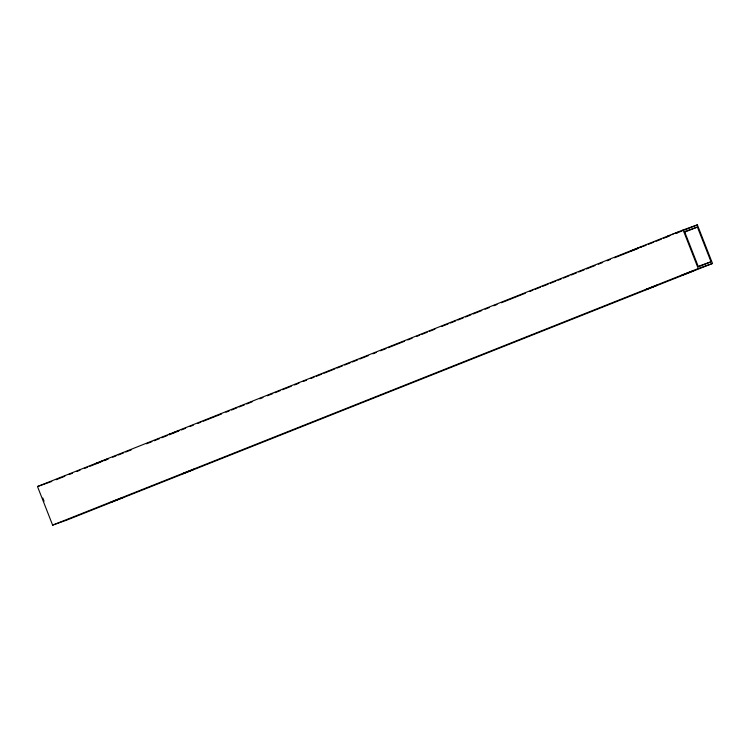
<?xml version="1.0" encoding="UTF-8"?>
<svg xmlns="http://www.w3.org/2000/svg" width="750" height="750" viewBox="0 0 750 750"><rect width="100%" height="100%" fill="white"/><g stroke="black" fill="none" stroke-linecap="round" stroke-linejoin="round"><path stroke-width="1.12" d="M106.978 459.281L107.409 459.066L95.906 463.594L98.062 462.806M178.706 430.772L179.147 430.556L176.981 431.353M631.931 250.509L630.722 251.025L632.822 250.275M640.959 247.069L642.197 246.525L633.019 250.069M666.994 236.588L670.172 235.303M676.856 232.809L678.066 232.275L674.606 233.559M105.113 460.041L106.2 459.6M168.853 434.55L171.253 433.584M176.85 431.531L177.938 431.091M37.5 486.534L683.119 229.95L697.378 224.869L712.5 263.466L66.881 520.05L52.622 525.131L37.5 486.534L51.759 481.453M56.109 479.728L64.819 476.269M69.178 474.534L72.441 473.241M76.8 471.506L80.062 470.203M84.413 468.478L87.684 467.175M89.859 466.312L100.744 461.991M104.016 460.688L108.366 458.953M112.725 457.228L115.987 455.925M118.172 455.062L123.609 452.897M125.784 452.034L131.231 449.869M146.475 443.812L151.922 441.647M154.097 440.784L159.544 438.619M161.719 437.756L167.166 435.591M169.341 434.728L178.05 431.269M181.312 429.966L185.672 428.241M190.022 426.506L193.294 425.203M197.644 423.478L200.916 422.175M203.091 421.312L221.597 413.953M225.956 412.228L229.219 410.925M231.394 410.062L236.841 407.897M239.016 407.034L244.462 404.869M246.637 404.006L252.084 401.841M259.706 398.812L262.969 397.519M267.328 395.784L272.766 393.619M274.95 392.756L280.387 390.591M282.562 389.728L291.281 386.269M294.544 384.966L298.894 383.231M303.253 381.506L306.516 380.203M310.875 378.478L314.137 377.175M316.322 376.312L321.759 374.147M323.934 373.284L334.828 368.953M337.003 368.091L342.45 365.925M344.625 365.062L350.072 362.897M352.247 362.034L357.694 359.869M359.869 359.006L368.578 355.547M372.928 353.812L376.2 352.519M380.55 350.784L385.997 348.619M388.172 347.756L404.503 341.269M407.775 339.966L412.125 338.231M416.484 336.506L419.747 335.203M421.922 334.341L427.369 332.175M429.544 331.312L434.991 329.147M441.525 326.55L448.059 323.953M450.234 323.091L455.672 320.925M457.856 320.062L463.294 317.897M465.478 317.034L470.916 314.869M473.1 314.006L481.809 310.547M485.072 309.244L489.431 307.509M493.781 305.784L497.044 304.481M501.403 302.756L525.356 293.231M529.706 291.506L532.978 290.203M535.153 289.341L540.6 287.175M542.775 286.312L548.222 284.147M550.397 283.284L555.844 281.119M558.019 280.256L561.281 278.953M563.456 278.091L568.903 275.925M571.078 275.062L576.525 272.897M578.7 272.034L584.147 269.869M586.322 269.006L595.031 265.547M598.303 264.244L602.653 262.509M607.013 260.784L610.275 259.481M614.634 257.756L638.587 248.231M642.938 246.506L646.209 245.203M648.384 244.341L653.822 242.175M656.006 241.312L661.444 239.147M663.628 238.284L669.066 236.119M676.688 233.091L682.134 230.925M684.309 230.062L697.378 224.869M684.356 232.247L697.416 227.053L711.028 261.788L699.056 266.55M52.622 525.131L698.241 268.547L712.5 263.466M637.078 248.625L638.55 248.044M671.644 234.722L673.153 234.131M172.716 433.003L175.688 431.85M172.556 433.228L174.066 432.638M102.328 461.147L99.366 462.309M634.116 249.778L635.569 249.216M668.728 236.006L666.938 236.672M168.75 434.691L169.8 434.297M697.416 227.053L684.591 231.628L698.203 266.363L711.028 261.788M683.119 229.95L698.241 268.547M42.797 497.981L44.072 501.234M111.056 502.162L122.531 497.663L111.056 502.162M182.784 473.653L194.269 469.153L182.784 473.653M645.938 289.584L657.413 285.084L645.938 289.584M681.712 275.363L693.188 270.872L681.712 275.363"/></g></svg>
